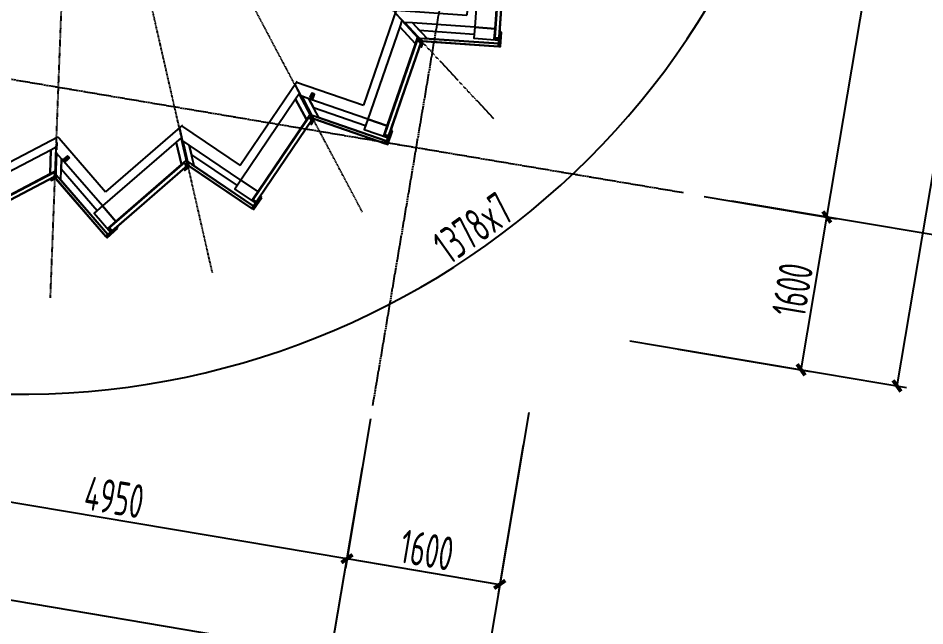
# Model space of a CAD drawing. Extents: x 12199666 to 24617114, y 1197707 to 2548648.
# Drawn here: x 12320480 to 12329845, y 1241429 to 1247708 of the extents above; entities that cross this region are included whole.
import ezdxf

# ---------------------------------------------------------------- set-up
doc = ezdxf.new("R2010")
doc.units = 0
doc.header["$LTSCALE"] = 10
doc.header["$MEASUREMENT"] = 0
for name, pattern in [('TX-GRID-T1$0$TX-GRID-T1$0$DOTE', [2.42, 2, -0.2, 0.02, -0.2]), ('TX-PLAN-T1-DI$0$DASHDOT2', [0.5, 0.25, -0.125, 0, -0.125]), ('TX-PLAN-T1-F11$0$ACAD_ISO04W100', [30, 24, -3, 0, -3]), ('TX-PLAN-T1-F11$0$BROKEN_2', [17.7, 12.5, -2.5, 0.2, -2.5])]:
    doc.linetypes.add(name, pattern=pattern)
for name, color, linetype in [('TX-GRID-T1$0$A-DIMS-100', 1, 'Continuous'), ('TX-GRID-T1$0$TX-GRID-T1$0$DOTE', 1, 'Continuous'), ('TX-GRID-T1$0$TX-GRID-T1$0$PUB_DIM', 3, 'Continuous'), ('TX-PLAN-T1-DI$0$A-DIMS-100', 1, 'Continuous'), ('TX-PLAN-T1-F11$0$A-FIRE', 1, 'Continuous'), ('TX-PLAN-T1-F11$0$F-Alum', 4, 'Continuous'), ('TX-PLAN-T1-F11$0$F-center', 6, 'TX-PLAN-T1-F11$0$ACAD_ISO04W100'), ('TX-PLAN-T1-F11$0$F-concrete', 7, 'Continuous'), ('TX-PLAN-T1-F11$0$F-dim', 1, 'Continuous'), ('TX-PLAN-T1-F11$0$F-Glass', 5, 'Continuous'), ('TX-PLAN-T1-F11$0$F_MISC', 8, 'Continuous'), ('TX-PLAN-T1-F11$0$FITTINGS', 7, 'Continuous')]:
    doc.layers.add(name, color=color, linetype=linetype)
doc.layers.add('TX-PLAN-T1-F11$0$_EDO-ALUMINIUM-SECTION', color=90, linetype='Continuous', lineweight=30)
doc.layers.add('TX-PLAN-T1-F11$0$幕墙线', color=114, linetype='Continuous', lineweight=30)
doc.styles.add('TX-GRID-T1$0$XD2008', font='xd-hzs.shx', dxfattribs={"width": 0.7, "bigfont": 'xd-hztxt.shx'})
doc.styles.add('TX-PLAN-T1-DI$0$XD2008', font='xd-hzs.shx', dxfattribs={"width": 0.7, "bigfont": 'xd-hztxt.shx'})
doc.dimstyles.new('TX-GRID-T1$0$XD100$0', dxfattribs={"dimscale": 100, "dimtxt": 3.5, "dimasz": 1, "dimexe": 1, "dimexo": 2, "dimgap": 0.5, "dimtad": 1, "dimdec": 0, "dimdsep": 46, "dimtxsty": 'TX-GRID-T1$0$XD2008', "dimblk1": 'TX-GRID-T1$0$_ArchTick', "dimblk2": 'TX-GRID-T1$0$_ArchTick', "dimsah": 1, "dimcen": 2.5, "dimclrt": 4, "dimaunit": 1, "dimadec": 0, "dimazin": 0, "dimtfac": 1, "dimtdec": 0, "dimtix": 1, "dimtmove": 2, "dimatfit": 3, "dimfxl": 0, "dimtolj": 1, "dimtzin": 0, "dimarcsym": 0})
doc.dimstyles.new('TX-PLAN-T1-DI$0$XD100', dxfattribs={"dimscale": 100, "dimtxt": 3.5, "dimasz": 1.5, "dimexe": 1, "dimexo": 2, "dimgap": 0.5, "dimtad": 1, "dimdec": 0, "dimdsep": 46, "dimtxsty": 'TX-PLAN-T1-DI$0$XD2008', "dimcen": 2.5, "dimclrt": 4, "dimaunit": 1, "dimadec": 0, "dimazin": 0, "dimtfac": 1, "dimtdec": 0, "dimtix": 1, "dimtmove": 2, "dimatfit": 3, "dimfxl": 0, "dimtolj": 1, "dimtzin": 0, "dimarcsym": 0})

# ---------------------------------------------------------------- blocks, each defined once
blk = doc.blocks.new('TX-GRID-T1$0$_ArchTick')
at = {"color": 0, "linetype": 'ByBlock', "const_width": 0.4}
blk.add_lwpolyline([(-0.5, -0.5), (0.5, 0.5)], dxfattribs=at)
blk = doc.blocks.new('*D43')
at = {"layer": 'TX-GRID-T1$0$A-DIMS-100', "color": 0, "lineweight": -2, "transparency": 16777216}
for p, q in [((12319239.3, 1244390.6), (12318979.1, 1242848.4)), ((12324120.3, 1243567.1), (12323860.1, 1242024.9)), ((12318995.7, 1242947), (12323876.7, 1242123.5))]:
    blk.add_line(p, q, dxfattribs=at)
at = {"layer": 'TX-GRID-T1$0$A-DIMS-100', "color": 0, "lineweight": -2, "transparency": 16777216, "xscale": 100, "yscale": 100, "zscale": 100}
for p, rotation in [((12318995.7, 1242947), 170.4236160352311), ((12323876.7, 1242123.5), 350.4236160352311)]:
    blk.add_blockref('TX-GRID-T1$0$_ArchTick', p, dxfattribs=dict(at, rotation=rotation))
at = {"layer": 'TX-GRID-T1$0$A-DIMS-100', "color": 4, "transparency": 16777216, "insert": (12321473.7, 1242757.1), "char_height": 350, "attachment_point": 5, "rotation": 350.42362, "style": 'TX-GRID-T1$0$XD2008'}
blk.add_mtext('\\A1;4950', dxfattribs=at)
blk = doc.blocks.new('*D44')
at = {"layer": 'TX-GRID-T1$0$A-DIMS-100', "color": 0, "lineweight": -2, "transparency": 16777216}
for p, q in [((12324120.3, 1243567.1), (12323860.1, 1242024.9)), ((12325698, 1243301), (12325437.8, 1241758.7)), ((12323876.7, 1242123.5), (12325454.4, 1241857.3))]:
    blk.add_line(p, q, dxfattribs=at)
at = {"layer": 'TX-GRID-T1$0$A-DIMS-100', "color": 0, "lineweight": -2, "transparency": 16777216, "xscale": 100, "yscale": 100, "zscale": 100}
for p, rotation in [((12323876.7, 1242123.5), 170.4236160352301), ((12325454.4, 1241857.3), 350.4236160352301)]:
    blk.add_blockref('TX-GRID-T1$0$_ArchTick', p, dxfattribs=dict(at, rotation=rotation))
at = {"layer": 'TX-GRID-T1$0$A-DIMS-100', "color": 4, "transparency": 16777216, "insert": (12324703, 1242212.3), "char_height": 350, "attachment_point": 5, "rotation": 350.42362, "style": 'TX-GRID-T1$0$XD2008'}
blk.add_mtext('\\A1;1600', dxfattribs=at)
blk = doc.blocks.new('*D27')
at = {"layer": 'TX-GRID-T1$0$A-DIMS-100', "color": 0, "lineweight": -2, "transparency": 16777216}
for p, q in [((12286114.1, 1250320), (12285631.6, 1247460.4)), ((12285648.3, 1247559), (12325288.1, 1240871.3)), ((12325753.9, 1243632.2), (12325271.4, 1240772.6))]:
    blk.add_line(p, q, dxfattribs=at)
at = {"layer": 'TX-GRID-T1$0$A-DIMS-100', "color": 0, "lineweight": -2, "transparency": 16777216, "xscale": 100, "yscale": 100, "zscale": 100}
for p, rotation in [((12285648.3, 1247559), 170.4236160352298), ((12325288.1, 1240871.3), 350.4236160352298)]:
    blk.add_blockref('TX-GRID-T1$0$_ArchTick', p, dxfattribs=dict(at, rotation=rotation))
at = {"layer": 'TX-GRID-T1$0$A-DIMS-100', "color": 4, "transparency": 16777216, "insert": (12305505.6, 1244437), "char_height": 350, "attachment_point": 5, "rotation": 350.42362, "style": 'TX-GRID-T1$0$XD2008'}
blk.add_mtext('\\A1;40200', dxfattribs=at)
blk = doc.blocks.new('*D28')
at = {"layer": 'TX-GRID-T1$0$A-DIMS-100', "color": 0, "lineweight": -2, "transparency": 16777216}
for p, q in [((12333484.3, 1284013.6), (12336343.9, 1283531.2)), ((12329557.5, 1243908), (12336245.3, 1283547.8)), ((12326796.5, 1244373.8), (12329656.1, 1243891.4))]:
    blk.add_line(p, q, dxfattribs=at)
at = {"layer": 'TX-GRID-T1$0$A-DIMS-100', "color": 0, "lineweight": -2, "transparency": 16777216, "xscale": 100, "yscale": 100, "zscale": 100}
for p, rotation in [((12336245.3, 1283547.8), 80.42361603490733), ((12329557.5, 1243908), 260.4236160349074)]:
    blk.add_blockref('TX-GRID-T1$0$_ArchTick', p, dxfattribs=dict(at, rotation=rotation))
at = {"layer": 'TX-GRID-T1$0$A-DIMS-100', "color": 4, "transparency": 16777216, "insert": (12332679.5, 1263765.4), "char_height": 350, "attachment_point": 5, "rotation": 80.42362, "style": 'TX-GRID-T1$0$XD2008'}
blk.add_mtext('\\A1;40200', dxfattribs=at)
blk = doc.blocks.new('*D29')
at = {"layer": 'TX-GRID-T1$0$A-DIMS-100', "color": 0, "lineweight": -2, "transparency": 16777216}
for p, q in [((12327564.5, 1245866.9), (12328931.6, 1245636.2)), ((12328566.8, 1244075.2), (12328833, 1245652.9)), ((12327298.3, 1244289.2), (12328665.4, 1244058.5))]:
    blk.add_line(p, q, dxfattribs=at)
at = {"layer": 'TX-GRID-T1$0$A-DIMS-100', "color": 0, "lineweight": -2, "transparency": 16777216, "xscale": 100, "yscale": 100, "zscale": 100}
for p, rotation in [((12328833, 1245652.9), 80.42361603490212), ((12328566.8, 1244075.2), 260.4236160349021)]:
    blk.add_blockref('TX-GRID-T1$0$_ArchTick', p, dxfattribs=dict(at, rotation=rotation))
at = {"layer": 'TX-GRID-T1$0$A-DIMS-100', "color": 4, "transparency": 16777216, "insert": (12328478, 1244901.5), "char_height": 350, "attachment_point": 5, "rotation": 80.42362, "style": 'TX-GRID-T1$0$XD2008'}
blk.add_mtext('\\A1;1600', dxfattribs=at)
blk = doc.blocks.new('*D30')
at = {"layer": 'TX-GRID-T1$0$A-DIMS-100', "color": 0, "lineweight": -2, "transparency": 16777216}
for p, q in [((12328388, 1250747.9), (12329755.1, 1250517.3)), ((12328833, 1245652.9), (12329656.5, 1250533.9)), ((12327564.5, 1245866.9), (12328931.6, 1245636.2))]:
    blk.add_line(p, q, dxfattribs=at)
at = {"layer": 'TX-GRID-T1$0$A-DIMS-100', "color": 0, "lineweight": -2, "transparency": 16777216, "xscale": 100, "yscale": 100, "zscale": 100}
for p, rotation in [((12329656.5, 1250533.9), 80.42361603489324), ((12328833, 1245652.9), 260.4236160348932)]:
    blk.add_blockref('TX-GRID-T1$0$_ArchTick', p, dxfattribs=dict(at, rotation=rotation))
at = {"layer": 'TX-GRID-T1$0$A-DIMS-100', "color": 4, "transparency": 16777216, "insert": (12329022.8, 1248130.8), "char_height": 350, "attachment_point": 5, "rotation": 80.42362, "style": 'TX-GRID-T1$0$XD2008'}
blk.add_mtext('\\A1;4950', dxfattribs=at)
blk = doc.blocks.new('TX-PLAN-T1-F11$0$A$C3FFC0167')
at = {"layer": 'TX-PLAN-T1-F11$0$F-dim'}
for p, q in [((-5, 0), (5, 0)), ((0, 5), (0, -5))]:
    blk.add_line(p, q, dxfattribs=at)
blk.add_circle((0, 0), 2, dxfattribs=at)
blk = doc.blocks.new('TX-PLAN-T1-F11$0$jiao2')
for p, q in [((-1328.2, 341.9, 0), (-1050.6, -395.5, 0)), ((-1294.2, 336.7, 0), (-1022.6, -384.9, 0))]:
    blk.add_line(p, q)
at = {"layer": 'TX-PLAN-T1-F11$0$F-Alum', "elevation": 0}
for points in [[(-1200.5, 513.6), (-1228.3, 587.6), (-1329, 344), (-1326.9, 338.5), (-1310.1, 379.1), (-1284.3, 310.6), (-1200.5, 513.6)], [(-973.8, -88.7), (-1200.5, 513.6), (-1239.6, 418.9), (-1039.3, -113.4)], [(-1022.6, -384.9), (-1050.6, -395.5), (-1326.9, 338.5), (-1310.1, 379.1), (-1022.6, -384.9)], [(-47.5, -24.3), (-49.6, -40), (-7.2, -24.1), (33.7, 290.5), (-29.9, 266.5), (-60.7, 29.6), (-1.3, 51.9), (-9.4, -9.9), (-47.5, -24.3), (-49.6, -40)], [(-29.9, 266.5), (-973.8, -88.7), (-899.5, -286.1), (-60.7, 29.6), (-29.9, 266.5)], [(-903.2, -361.3), (-908.1, -348.2), (-982.9, -376.4), (-1002.3, -324.9), (-899.5, -286.1), (-973.8, -88.7), (-1080.4, -128.8), (-986.7, -377.8), (-1048.5, -401.1), (-1043.6, -414.2), (-903.2, -361.3)]]:
    blk.add_lwpolyline(points, dxfattribs=at)
at = {"layer": 'TX-PLAN-T1-F11$0$F-center', "extrusion": (8.46953e-07, -8.46953e-07, 1)}
blk.add_line((-1230.9, 597.1, 0), (-1332.1, 352.2, 0), dxfattribs=at)
at = {"layer": 'TX-PLAN-T1-F11$0$F-center'}
blk.add_line((51.1, 393.2, 0), (0, 0), dxfattribs=at)
at = {"layer": 'TX-PLAN-T1-F11$0$F-concrete'}
for p in [(-1150.6, 721.6, 0), (89.6, 407.7, 0)]:
    blk.add_line(p, (-893.2, 37.8, 0), dxfattribs=at)
at = {"layer": 'TX-PLAN-T1-F11$0$F-Glass', "elevation": 0}
blk.add_lwpolyline([(-19.5, 36.5), (-25.4, -9.6), (-971, -365.5), (-985.5, -327.1), (-19.5, 36.5)], dxfattribs=at)
at = {"layer": 'TX-PLAN-T1-F11$0$F_MISC', "rotation": 30.01599997489867}
for p in [(-1332.1, 352.2, 0), (0, 0)]:
    blk.add_blockref('TX-PLAN-T1-F11$0$A$C3FFC0167', p, dxfattribs=at)
blk = doc.blocks.new('TX-PLAN-T1-F11$0$jiao3')
at = {"layer": 'TX-PLAN-T1-F11$0$F-Alum'}
for points in [[(-635, -482), (-616.9, -505.9), (28.5, -16), (-21.1, -16), (-635, -482)], [(-319.1, -468.2), (-388, -377.5), (30.3, -60), (218.7, -60), (-319.1, -468.2)], [(289.8, -6), (218.7, -60), (-29.4, -60), (35.1, -11), (-14.5, -11), (-7.9, -6), (289.8, -6)], [(-319.1, -468.2), (-487.1, -595.7), (-553.6, -508.2), (-597.4, -541.5), (-549.1, -605.1), (-560.3, -613.6), (-650.9, -494.1), (-639.8, -485.6), (-599.8, -538.3), (-388, -377.5), (-319.1, -468.2)], [(-319.1, -468.2), (-487.1, -595.7), (58, -1313.9), (299, -1282.6), (-319.1, -468.2)], [(4.8, -1334.9), (-11.2, -1337), (16.7, -1373.7), (336.6, -1332.1), (299, -1282.6), (58, -1313.9), (92.8, -1359.8), (29.9, -1367.9), (4.8, -1334.9)]]:
    blk.add_lwpolyline(points, dxfattribs=at)
at = {"layer": 'TX-PLAN-T1-F11$0$F-center'}
blk.add_line((-34.9, 0), (341.6, 0), dxfattribs=at)
at = {"layer": 'TX-PLAN-T1-F11$0$F-center', "extrusion": (1.17284e-06, 1.67264e-07, 1)}
blk.add_line((13.1, -1380.2, 0), (386.4, -1331.7, 0), dxfattribs=at)
at = {"layer": 'TX-PLAN-T1-F11$0$F-concrete'}
for p, q in [((-174.8, -509.3), (432.3, -48.5)), ((-174.8, -509.3), (447.6, -1329.4)), ((447.6, -1329.4), (433.6, -1346.4, 0))]:
    blk.add_line(p, q, dxfattribs=at)
at = {"layer": 'TX-PLAN-T1-F11$0$F-Glass'}
blk.add_lwpolyline([(80.2, -1356.4), (33.3, -1362.4), (-581.4, -552.6), (-548.8, -527.8), (80.2, -1356.4)], dxfattribs=at)
at = {"layer": 'TX-PLAN-T1-F11$0$F_MISC', "rotation": 308.8485158447402}
for p in [(0, 0), (43.7, -1376.2)]:
    blk.add_blockref('TX-PLAN-T1-F11$0$A$C3FFC0167', p, dxfattribs=at)
blk = doc.blocks.new('*U189')
at = {"layer": 'TX-PLAN-T1-F11$0$FITTINGS', "color": 7}
for p, q in [((2.659439, 3.130249, -7.767326), (0.597366, 1.065002, -7.767326)), ((24.491775, 3.130249, -7.767326), (26.553818, 1.065002, -7.767326)), ((-3.424378, -63.244446, -7.767326), (-3.110199, -48.244446, -7.767326)), ((30.575607, -63.244446, -7.767326), (-3.424378, -63.244446, -7.767326)), ((-0.924378, -43.744446, -7.767326), (-0.199967, -0.865967, -7.767326)), ((28.075607, -43.744446, -7.767326), (-0.924378, -43.744446, -7.767326)), ((-0.424397, -63.244446, -7.767326), (-0.140968, -49.713135, -7.767326)), ((27.261413, -45.244446, -7.767326), (-0.110199, -45.244446, -7.767326)), ((0.075607, -45.244446, -7.767326), (0.075607, -43.744446, -7.767326)), ((25.792412, -48.244446, -7.767326), (1.358795, -48.244446, -7.767326)), ((27.075607, -45.244446, -7.767326), (27.075607, -43.744446, -7.767326)), ((27.575607, -63.244446, -7.767326), (27.292175, -49.713135, -7.767326)), ((27.355423, -0.923584, -7.767326), (28.075607, -43.744446, -7.767326)), ((30.575607, -63.244446, -7.767326), (30.261413, -48.244446, -7.767326))]:
    blk.add_line(p, q, dxfattribs=at)
at = {"layer": 'TX-PLAN-T1-F11$0$FITTINGS', "color": 2, "linetype": 'TX-PLAN-T1-F11$0$BROKEN_2'}
blk.add_line((13.575607, -66.244446, -7.767326), (13.575607, 7.606323, -7.767326), dxfattribs=at)
at = {"layer": 'TX-PLAN-T1-F11$0$FITTINGS', "color": 7, "elevation": -7.767326}
for points in [[(0.677322, 1.148071), (0.636948, 1.106933), (0.597366, 1.065002), (0.558578, 1.022338), (0.520645, 0.978881), (0.483536, 0.934753), (0.447311, 0.889892), (0.411941, 0.84436), (0.377426, 0.798156), (0.343826, 0.751281), (0.311142, 0.703796), (0.279373, 0.6557), (0.24852, 0.606933), (0.218643, 0.557617), (0.189682, 0.507751), (0.161697, 0.457336), (0.134689, 0.406433), (0.108658, 0.354919), (0.083633, 0.302978), (0.059616, 0.25061), (0.036606, 0.197692), (0.014603, 0.144409), (-0.006363, 0.090698), (-0.026291, 0.03656), (-0.045181, -0.017884), (-0.063034, -0.072754), (-0.079788, -0.12793), (-0.095505, -0.183411), (-0.110153, -0.239136), (-0.123703, -0.295227), (-0.136185, -0.351502), (-0.147598, -0.40802), (-0.157913, -0.464783), (-0.16713, -0.521668), (-0.175278, -0.578797), (-0.182297, -0.635987), (-0.188248, -0.69336), (-0.19307, -0.750855), (-0.196793, -0.80835), (-0.199387, -0.865967), (-0.200913, -0.923645)], [(3.794601, 3.857177), (6.236297, 4.031402), (8.681045, 4.155883), (11.127823, 4.230651), (13.575607, 4.255554), (16.023392, 4.230651), (18.470169, 4.155883), (20.914917, 4.031402), (23.356613, 3.857177)], [(26.473862, 1.148071), (26.514236, 1.106933), (26.553818, 1.065002), (26.592605, 1.022338), (26.630539, 0.978881), (26.667648, 0.934753), (26.703873, 0.889892), (26.739242, 0.84436), (26.773758, 0.798156), (26.807358, 0.751281), (26.840042, 0.703796), (26.871811, 0.6557), (26.902664, 0.606933), (26.932541, 0.557617), (26.961502, 0.507751), (26.989487, 0.457336), (27.016495, 0.406433), (27.042526, 0.354919), (27.067551, 0.302978), (27.091568, 0.25061), (27.114578, 0.197692), (27.136581, 0.144409), (27.157547, 0.090698), (27.177475, 0.03656), (27.196365, -0.017884), (27.214218, -0.072754), (27.230972, -0.12793), (27.246689, -0.183411), (27.261337, -0.239136), (27.274917, -0.295227), (27.287399, -0.351502), (27.298813, -0.40802), (27.309128, -0.464783), (27.318344, -0.521668), (27.326492, -0.578797), (27.333511, -0.635987), (27.339462, -0.69336), (27.344284, -0.750855), (27.348007, -0.80835), (27.350601, -0.865967), (27.352127, -0.923645)]]:
    blk.add_lwpolyline(points, dxfattribs=at)
at = {"layer": 'TX-PLAN-T1-F11$0$FITTINGS', "color": 7}
blk.add_polyline3d([(0, 0, 0), (-0.044159, -0.117737, -0.439307), (-0.070603, -0.235718, -0.87975), (-0.079193, -0.353882, -1.32076), (-0.070007, -0.472046, -1.761769), (-0.042984, -0.590088, -2.202181), (0.00177, -0.707764, -2.641444), (0.064239, -0.825013, -3.078973), (0.144287, -0.941651, -3.514203), (0.241882, -1.057496, -3.946563), (0.356872, -1.172425, -4.375486), (0.489136, -1.286255, -4.80042), (0.638412, -1.398926, -5.220796), (0.804565, -1.510193, -5.636088), (0.987381, -1.619935, -6.045746), (1.186645, -1.728089, -6.44923), (1.402008, -1.834412, -6.846015), (1.633285, -1.938782, -7.235578), (1.880112, -2.041077, -7.617437), (2.142197, -2.141175, -7.991069), (2.41922, -2.239014, -8.355991), (2.710739, -2.33429, -8.711741), (3.01651, -2.427063, -9.057837), (3.335968, -2.51709, -9.393839), (3.668823, -2.60431, -9.719315), (4.014633, -2.688538, -10.033825), (4.372864, -2.769776, -10.336962), (4.743133, -2.84784, -10.628332), (5.124863, -2.922669, -10.907559), (5.5177, -2.994141, -11.174277), (5.920944, -3.062134, -11.428136), (6.334289, -3.126648, -11.668817), (6.756988, -3.1875, -11.895983), (7.188614, -3.24469, -12.109359), (7.628555, -3.298096, -12.308669), (8.076263, -3.347657, -12.493621), (8.531128, -3.393311, -12.664012), (8.99263, -3.434998, -12.819607), (9.460083, -3.472657, -12.960189), (9.932876, -3.506287, -13.085596), (10.410461, -3.535767, -13.195642), (10.892151, -3.561097, -13.290206), (11.37738, -3.582276, -13.369147), (11.865463, -3.599183, -13.432376), (12.355759, -3.611939, -13.479803), (12.847671, -3.620362, -13.51136), (13.340546, -3.624573, -13.527014), (13.83371, -3.624512, -13.526751), (14.326538, -3.620179, -13.510559), (14.81842, -3.611573, -13.478479), (15.308624, -3.598694, -13.430526), (15.796646, -3.581604, -13.366774), (16.281769, -3.560303, -13.287295), (16.763306, -3.534851, -13.192218), (17.240753, -3.505249, -13.08165), (17.713379, -3.471497, -12.955747), (18.180664, -3.433655, -12.814656), (18.641937, -3.391846, -12.658581), (19.096603, -3.34607, -12.487696), (19.544052, -3.296387, -12.302248), (19.983719, -3.242859, -12.102471), (20.415054, -3.185547, -11.888644), (20.837494, -3.124573, -11.661012), (21.250427, -3.059937, -11.419893), (21.653396, -2.991822, -11.165598), (22.045807, -2.920227, -10.898457), (22.427246, -2.845276, -10.61881), (22.797104, -2.76709, -10.327046), (23.154907, -2.685791, -10.023515), (23.500244, -2.601441, -9.708641), (23.832672, -2.5141, -9.382818), (24.151718, -2.424012, -9.046463), (24.456985, -2.331177, -8.700034), (24.748077, -2.235779, -8.343978), (25.024536, -2.137879, -7.978749), (25.286194, -2.03772, -7.604841), (25.532501, -1.935303, -7.22272), (25.763214, -1.830872, -6.83291), (25.978073, -1.724488, -6.435892), (26.176788, -1.616333, -6.03219), (26.359039, -1.506531, -5.622341), (26.524658, -1.395142, -5.20686), (26.67337, -1.282471, -4.786324), (26.805054, -1.16858, -4.361246), (26.919418, -1.05365, -3.932205), (27.016449, -0.937745, -3.499743), (27.095947, -0.821106, -3.064426), (27.157837, -0.703858, -2.626823), (27.201965, -0.586182, -2.187517), (27.228409, -0.46814, -1.747076), (27.236969, -0.349976, -1.306066), (27.227783, -0.231812, -0.865056), (27.200821, -0.11377, -0.424643), (27.156067, 0.003906, 0.01462)], dxfattribs=at)
for centre, radius, start, end in [((4.061478, 2.190612, -7.767326), 1.687788, 99.097847, 146.170289), ((23.089737, 2.190612, -7.767326), 1.687788, 33.829711, 80.902153), ((-0.109329, -48.245301, -7.767326), 3.00087, 90.016606, 179.983685), ((27.260559, -48.245301, -7.767326), 3.000855, 0.016315, 89.983685)]:
    blk.add_arc(centre, radius, start, end, dxfattribs=at)
blk = doc.blocks.new('TX-PLAN-T1-F11$0$A$C21521A5F')
at = {"color": 2, "true_color": 0xf1eb1f, "extrusion": (6.41462e-07, -2.7552e-06, 1), "rotation": 74.96016078148239}
blk.add_blockref('TX-PLAN-T1-F11$0$jiao2', (-7.2, -6948, 0), dxfattribs=at)
at = {"color": 2, "true_color": 0xf1eb1f, "extrusion": (2.91824e-07, -2.98369e-06, 1), "rotation": 59.92032156323366}
blk.add_blockref('TX-PLAN-T1-F11$0$jiao2', (-693, -8143.1, 0), dxfattribs=at)
at = {"color": 2, "true_color": 0xf1eb1f, "extrusion": (-1.11832e-07, -3.31219e-06, 1), "rotation": 44.88048234480981}
blk.add_blockref('TX-PLAN-T1-F11$0$jiao2', (-1665.4, -9119.2, 0), dxfattribs=at)
at = {"color": 2, "true_color": 0xf1eb1f, "extrusion": (-6.24289e-07, -3.74921e-06, 1), "rotation": 29.84064312637339}
blk.add_blockref('TX-PLAN-T1-F11$0$jiao2', (-2857.8, -9809.6, 0), dxfattribs=at)
at = {"color": 3, "rotation": 90}
blk.add_blockref('TX-PLAN-T1-F11$0$jiao3', (-5561.3, -10189.8, 0), dxfattribs=at)
at = {"layer": 'TX-PLAN-T1-F11$0$F_MISC', "extrusion": (8.13208e-07, 1.47508e-07, 1), "rotation": 350.546288669858}
blk.add_blockref('*U189', (-1720.2, -8863.5, 7.8), dxfattribs=at)
at = {"layer": 'TX-PLAN-T1-F11$0$F_MISC', "extrusion": (7.52342e-07, -2.0812e-06, 1), "rotation": 320.4666102334403}
blk.add_blockref('*U189', (-4099.8, -9924.4, 7.8), dxfattribs=at)
blk = doc.blocks.new('TX-PLAN-T1-F11$0$标准层幕墙0118')
at = {"color": 3}
blk.add_blockref('TX-PLAN-T1-F11$0$A$C21521A5F', (32561.3, 9139.8, 0), dxfattribs=at)
blk = doc.blocks.new('TX-PLAN-T1-DI$0$_ArchTick')
at = {"color": 0, "linetype": 'ByBlock', "const_width": 0.4}
blk.add_lwpolyline([(-0.5, -0.5), (0.5, 0.5)], dxfattribs=at)
blk = doc.blocks.new('*D254')
at = {"layer": 'TX-PLAN-T1-DI$0$A-DIMS-100', "color": 0, "lineweight": -2, "transparency": 16777216}
blk.add_arc((12320501, 1252120.9), 8297.6, 260.42362, 350.40108, dxfattribs=at)
at = {"layer": 'TX-PLAN-T1-DI$0$A-DIMS-100', "color": 0, "lineweight": -2, "transparency": 16777216, "xscale": 100, "yscale": 100, "zscale": 100}
for p, rotation in [((12328682.4, 1250737.3), 80.40108037310675), ((12319120.6, 1243938.9), 170.4236160333639)]:
    blk.add_blockref('TX-PLAN-T1-DI$0$_ArchTick', p, dxfattribs=dict(at, rotation=rotation))
at = {"layer": 'TX-PLAN-T1-DI$0$A-DIMS-100', "color": 4, "transparency": 16777216, "insert": (12325178.7, 1245541.7), "char_height": 350, "attachment_point": 5, "rotation": 35.41235, "style": 'TX-PLAN-T1-DI$0$XD2008'}
blk.add_mtext('\\A1;1378x7', dxfattribs=at)
blk = doc.blocks.new('TX-GRID-T1')
at = {"layer": 'TX-GRID-T1$0$TX-GRID-T1$0$DOTE', "linetype": 'TX-GRID-T1$0$TX-GRID-T1$0$DOTE'}
for p, q in [((12324143.7, 1243705.8), (12331197.5, 1285515)), ((12327353.9, 1245902.4), (12285446.2, 1252972.8))]:
    blk.add_line(p, q, dxfattribs=at)
at = {"layer": 'TX-GRID-T1$0$TX-GRID-T1$0$PUB_DIM'}
for p, q in [((12330809.8, 1245319.4), (12327851.6, 1245818.5)), ((12323544, 1240151.4), (12324035.6, 1243064.9))]:
    blk.add_line(p, q, dxfattribs=at)
at = {"layer": 'TX-GRID-T1$0$A-DIMS-100'}
for p1, p2, distance, picture, middle in [((12326599.3, 1244407.1), (12333287.1, 1284046.9), -3000, '*D28', (12332679.5, 1263765.4)), ((12327367.3, 1245900.2), (12328190.8, 1250781.2), -1486.4, '*D30', (12329022.8, 1248130.8)), ((12286147.4, 1250517.2), (12325787.2, 1243829.4), -3000, '*D27', (12305505.6, 1244437)), ((12327101.1, 1244322.5), (12327367.3, 1245900.2), -1486.4, '*D29', (12328478, 1244901.5)), ((12319272.6, 1244587.9), (12324153.6, 1243764.4), -1664.1, '*D43', (12321473.7, 1242757.1)), ((12324153.6, 1243764.4), (12325731.3, 1243498.2), -1664.1, '*D44', (12324703, 1242212.3))]:
    dim = blk.add_aligned_dim(p1=p1, p2=p2, distance=distance, dimstyle='TX-GRID-T1$0$XD100$0', dxfattribs=at)
    dim.commit()
    dim.dimension.update_dxf_attribs({"geometry": picture, "text_midpoint": middle})
blk = doc.blocks.new('TX-PLAN-T1-DI')
at = {"layer": 'TX-PLAN-T1-DI$0$A-DIMS-100', "linetype": 'TX-PLAN-T1-DI$0$DASHDOT2', "elevation": 0}
for points in [[(12320814.1, 1244817.8), (12321061.3, 1251321.7)], [(12325393.3, 1246668), (12321061, 1251323)], [(12322487.7, 1245075.3), (12321061, 1251323)], [(12324035.9, 1245704.4), (12321061.3, 1251321.7)]]:
    blk.add_lwpolyline(points, dxfattribs=at)
at = {"layer": 'TX-PLAN-T1-DI$0$A-DIMS-100'}
dim = blk.add_angular_dim_2l(base=(12323395.5, 1244344.5), line1=((12329185, 1250652.3), (12299769.2, 1255627)), line2=((12319569.3, 1246598.8), (12319037.6, 1243447)), text='1378x7', dimstyle='TX-PLAN-T1-DI$0$XD100', override={"dimasz": 1, "dimblk1": 'TX-PLAN-T1-DI$0$_ArchTick', "dimblk2": 'TX-PLAN-T1-DI$0$_ArchTick', "dimsah": 1}, dxfattribs=at)
dim.commit()
dim.dimension.update_dxf_attribs({"geometry": '*D254', "text_midpoint": (12325178.7, 1245541.7)})
blk = doc.blocks.new('TX-PLAN-T1-F11')
at = {"layer": 'TX-PLAN-T1-F11$0$幕墙线'}
blk.add_lwpolyline([(12327110.1, 1255577.8), (12327563.7, 1254360.8), (12326860.5, 1254098.7), (12327314.1, 1252881.7), (12326611, 1252619.6), (12327064.6, 1251402.6), (12326361.5, 1251140.5), (12326817.8, 1250114.8), (12326089.4, 1249790.8), (12326304.5, 1248689), (12325520.5, 1248535.9), (12325442.4, 1247416), (12324645.4, 1247471.6), (12324279.4, 1246410.3), (12323524.2, 1246670.8), (12322895.3, 1245740.9), (12322233.5, 1246188.4), (12321384.9, 1245453.6), (12320861.9, 1246057.5), (12320853.4, 1246069.5), (12319874.2, 1245556.9)], dxfattribs=at)
at = {"layer": 'TX-PLAN-T1-F11$0$_EDO-ALUMINIUM-SECTION', "rotation": 350.4236156863823}
blk.add_blockref('TX-PLAN-T1-F11$0$标准层幕墙0118', (12293055.5, 1251790.4), dxfattribs=at)
at = {"layer": 'TX-PLAN-T1-F11$0$A-FIRE'}
blk.add_blockref('TX-PLAN-T1-DI', (0, 0.1), dxfattribs=at)

msp = doc.modelspace()

# ---------------------------------------------------------------- block references
for name in ['TX-PLAN-T1-F11', 'TX-GRID-T1']:
    msp.add_blockref(name, (0, 0))

doc.saveas('drawing.dxf')
